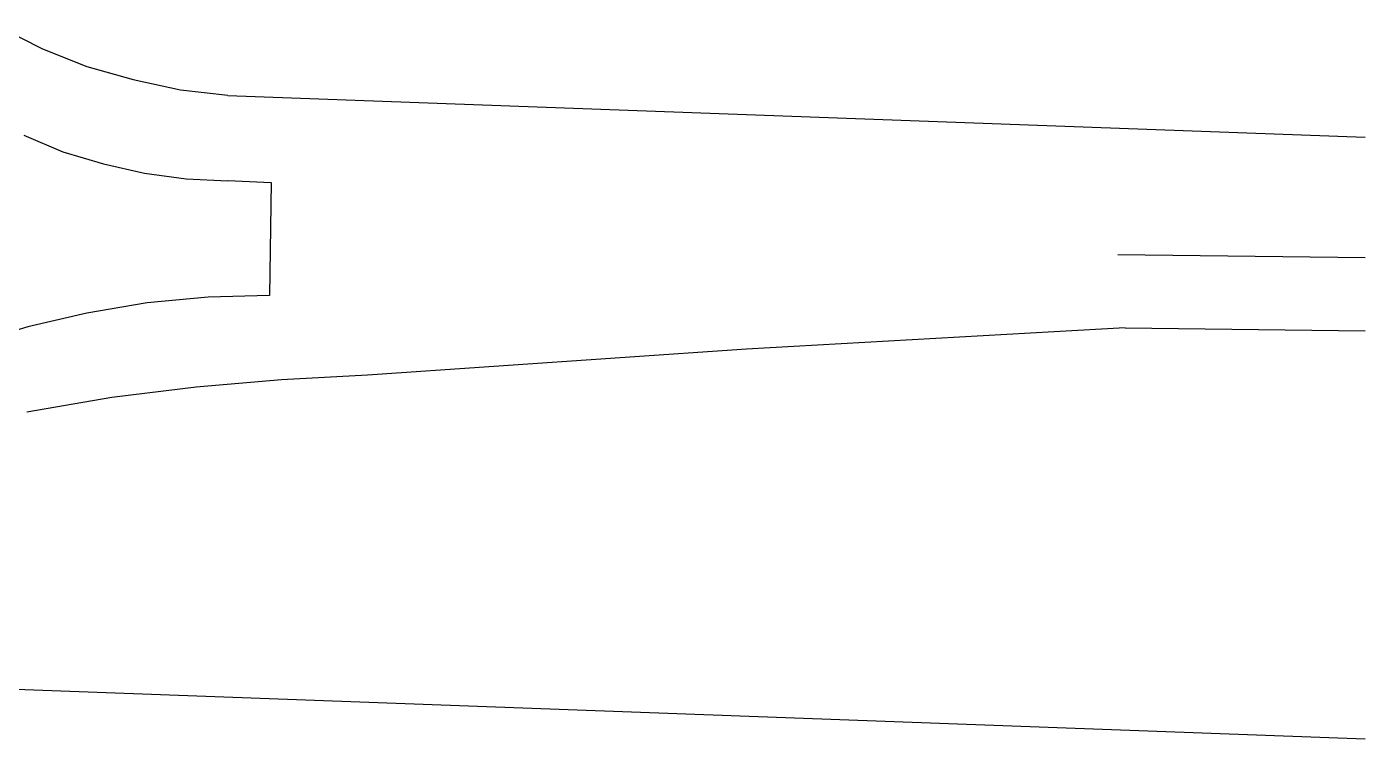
# Model space of a CAD drawing. Extents: x 212106 to 638151, y -1311344 to 1260505.
# Drawn here: x 396387 to 499598, y 467032 to 521966 of the extents above; entities that cross this region are included whole.
import ezdxf

# ---------------------------------------------------------------- set-up
doc = ezdxf.new("R2010")
doc.units = 0
doc.header["$MEASUREMENT"] = 0
doc.layers.add('at_Entity', color=7, linetype='Continuous')

msp = doc.modelspace()

# ---------------------------------------------------------------- linework, layer by layer
at = {"layer": 'at_Entity', "color": 4}
for p, q in [((394244, 521966), (397601, 520255)), ((397601, 520255), (401030, 518892)), ((401030, 518892), (404601, 517889)), ((404601, 517889), (408243, 517104)), ((408243, 517104), (411887, 516680)), ((411886, 516677), (499598, 513463)), ((396172, 513596), (399171, 512315)), ((399171, 512315), (402315, 511393)), ((402315, 511393), (405458, 510676)), ((405458, 510676), (408672, 510241)), ((408672, 510241), (411886, 510100)), ((411886, 510109), (415243, 509968)), ((415243, 509960), (415100, 501242)), ((480527, 504398), (499598, 504180)), ((405673, 500679), (401030, 499891)), ((410387, 501111), (405673, 500679)), ((415101, 501251), (410387, 501111)), ((401030, 499891), (396458, 498824)), ((396458, 498824), (391959, 497464)), ((481098, 498748), (451884, 497110)), ((481098, 498751), (499598, 498533)), ((451884, 497110), (422672, 495105)), ((416029, 494749), (409458, 494178)), ((422672, 495105), (416029, 494749)), ((402957, 493391), (396387, 492248)), ((409458, 494178), (402957, 493391))]:
    msp.add_line(p, q, dxfattribs=at)
at = {"layer": 'at_Entity', "color": 0}
msp.add_line((499598, 467032), (330674, 473251), dxfattribs=at)

doc.saveas('drawing.dxf')
